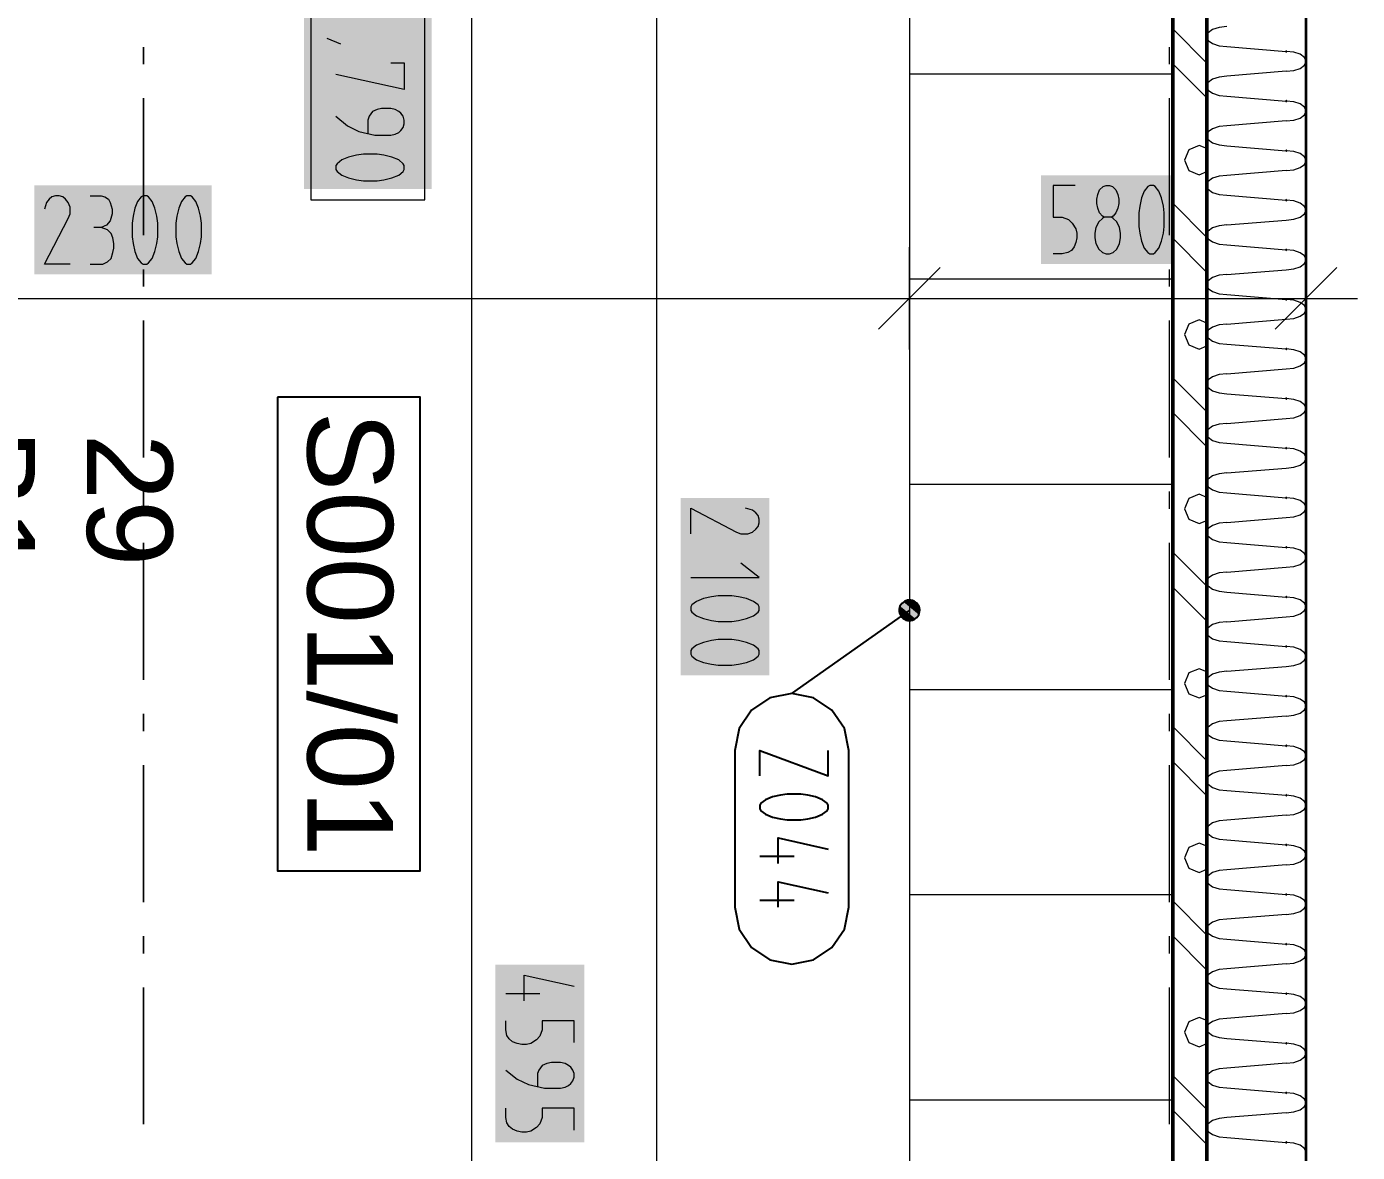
# Model space of a CAD drawing. Header units: millimetres. Extents: x 0 to 594, y 0 to 420.
# Drawn here: x 454.54 to 469.86, y 280.39 to 293.34 of the extents above; entities that cross this region are included whole.
import ezdxf

# ---------------------------------------------------------------- set-up
doc = ezdxf.new("R2010")
doc.units = ezdxf.units.MM
doc.header["$LTSCALE"] = 8
for name, color, linetype in [('PDF_Instalacni prizdivky', 7, 'Continuous'), ('PDF_Koty delkove', 7, 'Continuous'), ('PDF_Koty vyskove-pudorysy', 7, 'Continuous'), ('PDF_Mistnost-popis', 7, 'Continuous'), ('PDF_Obecne 0.25', 7, 'Continuous'), ('PDF_Osy hlavni', 7, 'Continuous'), ('PDF_Popis Zamecnicke vyrobky', 7, 'Continuous'), ('PDF_Text', 7, 'Continuous'), ('PDF_Vestaveny nabytek', 7, 'Continuous'), ('PDF_Zatepleni', 7, 'Continuous')]:
    doc.layers.add(name, color=color, linetype=linetype)
doc.styles.add('PDF Arial', font='arial.ttf')

msp = doc.modelspace()

# ---------------------------------------------------------------- linework, layer by layer
at = {"layer": 'PDF_Instalacni prizdivky', "lineweight": 50}
msp.add_lwpolyline([(468.13, 278.63), (468.13, 295.165), (467.736, 295.165), (467.736, 278.63)], close=True, dxfattribs=at)
at = {"layer": 'PDF_Instalacni prizdivky', "lineweight": 9}
for points in [[(467.736, 293.319), (467.74, 293.315), (468.13, 292.925)], [(467.736, 292.917), (468.13, 292.524)], [(468.13, 291.941), (468.041, 291.978), (467.922, 291.928), (467.873, 291.809), (467.922, 291.69), (468.041, 291.64), (468.13, 291.677)], [(467.736, 291.311), (467.74, 291.307), (468.13, 290.917)], [(467.736, 290.909), (468.13, 290.516)], [(468.13, 289.933), (468.041, 289.97), (467.922, 289.92), (467.873, 289.801), (467.922, 289.682), (468.041, 289.632), (468.13, 289.669)], [(467.736, 289.303), (467.74, 289.299), (468.13, 288.909)], [(467.736, 288.902), (468.13, 288.508)], [(468.13, 287.925), (468.041, 287.962), (467.922, 287.913), (467.873, 287.793), (467.922, 287.674), (468.041, 287.625), (468.13, 287.661)], [(467.736, 287.295), (467.74, 287.291), (468.13, 286.902)], [(467.736, 286.894), (468.13, 286.5)], [(468.13, 285.917), (468.041, 285.954), (467.922, 285.905), (467.873, 285.785), (467.922, 285.666), (468.041, 285.617), (468.13, 285.653)], [(467.736, 285.287), (467.74, 285.283), (468.13, 284.894)], [(467.736, 284.886), (468.13, 284.492)], [(468.13, 283.909), (468.041, 283.946), (467.922, 283.897), (467.873, 283.778), (467.922, 283.658), (468.041, 283.609), (468.13, 283.646)], [(467.736, 283.279), (467.74, 283.276), (468.13, 282.886)], [(467.736, 282.878), (468.13, 282.484)], [(468.13, 281.902), (468.041, 281.938), (467.922, 281.889), (467.873, 281.77), (467.922, 281.65), (468.041, 281.601), (468.13, 281.638)], [(467.736, 281.272), (467.74, 281.268), (468.13, 280.878)], [(467.736, 280.87), (468.13, 280.476)]]:
    msp.add_lwpolyline(points, dxfattribs=at)
at = {"layer": 'PDF_Koty delkove', "lineweight": 18}
for points in [[(459.663, 302.764), (459.663, 302.311), (459.663, 299.614), (459.663, 263.433), (459.663, 262.803), (459.663, 203.906), (459.663, 202.921), (459.663, 200.953), (459.663, 186.976), (459.663, 186.189), (459.663, 155.402), (459.663, 152.291), (459.663, 150.48)], [(461.793, 298.197), (461.793, 297.807), (461.793, 295.165), (461.793, 278.63), (461.793, 275.598), (461.793, 263.433)], [(466.611, 291.517), (466.359, 291.517), (466.359, 291.15), (466.464, 291.15), (466.537, 291.123), (466.579, 291.084), (466.621, 291.018), (466.632, 290.966), (466.632, 290.913), (466.621, 290.861), (466.6, 290.809), (466.569, 290.769), (466.527, 290.743), (466.464, 290.729), (466.359, 290.729)], [(466.946, 291.15), (466.926, 291.163), (466.894, 291.202), (466.873, 291.254), (466.863, 291.307), (466.863, 291.36), (466.873, 291.412), (466.894, 291.465), (466.936, 291.504), (466.968, 291.517), (467.009, 291.517), (467.041, 291.504), (467.083, 291.465), (467.104, 291.412), (467.115, 291.36), (467.115, 291.307), (467.104, 291.254), (467.083, 291.202), (467.052, 291.163), (467.031, 291.15), (466.946, 291.15), (466.926, 291.136), (466.884, 291.097), (466.852, 291.032), (466.841, 290.966), (466.841, 290.913), (466.852, 290.848), (466.884, 290.782), (466.926, 290.743), (466.968, 290.729), (467.009, 290.729), (467.052, 290.743), (467.094, 290.782), (467.125, 290.848), (467.135, 290.913)], [(467.639, 291.045), (467.639, 291.202), (467.629, 291.28), (467.608, 291.373), (467.576, 291.451), (467.535, 291.504), (467.513, 291.517), (467.472, 291.517), (467.45, 291.504), (467.409, 291.451), (467.377, 291.373), (467.356, 291.28), (467.345, 291.202), (467.345, 291.045), (467.356, 290.966), (467.377, 290.874), (467.409, 290.795)], [(455.041, 290.611), (454.747, 290.611), (455.02, 291.136), (455.041, 291.189), (455.041, 291.268), (455.02, 291.32), (454.989, 291.359), (454.957, 291.386), (454.915, 291.399), (454.873, 291.399), (454.831, 291.386), (454.8, 291.359), (454.768, 291.32), (454.747, 291.242)], [(455.272, 291.399), (455.398, 291.399), (455.44, 291.386), (455.482, 291.359), (455.503, 291.32), (455.524, 291.242), (455.524, 291.189), (455.503, 291.11), (455.461, 291.058), (455.398, 291.032), (455.314, 291.032)], [(456.049, 290.927), (456.049, 291.084), (456.038, 291.162), (456.017, 291.254), (455.986, 291.333), (455.944, 291.386), (455.923, 291.399), (455.881, 291.399), (455.86, 291.386), (455.818, 291.333), (455.787, 291.254), (455.765, 291.162), (455.755, 291.084), (455.755, 290.927), (455.765, 290.848), (455.787, 290.756), (455.818, 290.677), (455.86, 290.625)], [(467.135, 290.913), (467.135, 290.966), (467.125, 291.032), (467.094, 291.097), (467.052, 291.136), (467.031, 291.15)], [(455.272, 290.611), (455.419, 290.611), (455.471, 290.638), (455.513, 290.677), (455.534, 290.743), (455.545, 290.795), (455.545, 290.848), (455.534, 290.913), (455.513, 290.965), (455.471, 291.005), (455.398, 291.032)], [(467.409, 290.795), (467.45, 290.743), (467.472, 290.729), (467.513, 290.729), (467.535, 290.743), (467.576, 290.795), (467.608, 290.874), (467.629, 290.966), (467.639, 291.045)], [(455.86, 290.625), (455.881, 290.611), (455.923, 290.611), (455.944, 290.625), (455.986, 290.677), (456.017, 290.756), (456.038, 290.848), (456.049, 290.927)], [(464.705, 289.627), (464.705, 290.217), (464.705, 290.808)], [(469.272, 289.627), (469.272, 290.217), (469.272, 290.808)], [(464.35, 289.863), (465.059, 290.572)], [(468.917, 289.863), (469.626, 290.572)], [(400.059, 290.217), (412.894, 290.217), (431.319, 290.217), (445.965, 290.217), (446.595, 290.217), (464.705, 290.217), (469.272, 290.217)], [(469.272, 290.217), (469.862, 290.217)], [(462.187, 287.506), (462.187, 287.8), (462.712, 287.527), (462.765, 287.506), (462.844, 287.506), (462.896, 287.527), (462.935, 287.559), (462.962, 287.59), (462.974, 287.632), (462.974, 287.674), (462.962, 287.716), (462.935, 287.748), (462.896, 287.779), (462.818, 287.8)], [(462.187, 287.002), (462.974, 287.002), (462.765, 287.17)], [(462.503, 285.994), (462.66, 285.994), (462.738, 286.005), (462.83, 286.026), (462.909, 286.057), (462.962, 286.099), (462.974, 286.12), (462.974, 286.162), (462.962, 286.183), (462.909, 286.225), (462.83, 286.257), (462.738, 286.278), (462.66, 286.289), (462.503, 286.289), (462.424, 286.278), (462.332, 286.257), (462.253, 286.225), (462.2, 286.183), (462.187, 286.162), (462.187, 286.12), (462.2, 286.099), (462.253, 286.057), (462.332, 286.026)], [(462.332, 286.026), (462.424, 286.005), (462.503, 285.994)], [(460.267, 282.132), (460.267, 282.426), (460.844, 282.3)], [(460.057, 282.216), (460.45, 282.216)], [(460.188, 281.639), (460.136, 281.66), (460.097, 281.691), (460.07, 281.733), (460.057, 281.796), (460.057, 281.901)], [(460.844, 281.649), (460.844, 281.901), (460.477, 281.901), (460.477, 281.796), (460.45, 281.723), (460.411, 281.681), (460.345, 281.639), (460.294, 281.628), (460.241, 281.628), (460.188, 281.639)], [(460.057, 281.334), (460.188, 281.229), (460.32, 281.166), (460.503, 281.124), (460.687, 281.124), (460.739, 281.135), (460.779, 281.156), (460.805, 281.177), (460.831, 281.208), (460.844, 281.25), (460.844, 281.292), (460.831, 281.334), (460.805, 281.366), (460.779, 281.386), (460.739, 281.408), (460.687, 281.419), (460.582, 281.419), (460.53, 281.408), (460.477, 281.386), (460.438, 281.334), (460.424, 281.292), (460.424, 281.145)], [(460.844, 280.641), (460.844, 280.893), (460.477, 280.893), (460.477, 280.788), (460.45, 280.715), (460.411, 280.673), (460.345, 280.631), (460.294, 280.62), (460.241, 280.62), (460.188, 280.631), (460.136, 280.652), (460.097, 280.683), (460.07, 280.725), (460.057, 280.788), (460.057, 280.893)]]:
    msp.add_lwpolyline(points, dxfattribs=at)
for points in [[(456.553, 290.927), (456.553, 291.084), (456.542, 291.162), (456.521, 291.254), (456.49, 291.333), (456.448, 291.386), (456.427, 291.399), (456.385, 291.399), (456.364, 291.386), (456.322, 291.333), (456.291, 291.254), (456.269, 291.162), (456.259, 291.084), (456.259, 290.927), (456.269, 290.848), (456.291, 290.756), (456.322, 290.677), (456.364, 290.625), (456.385, 290.611), (456.427, 290.611), (456.448, 290.625), (456.49, 290.677), (456.521, 290.756), (456.542, 290.848)], [(462.503, 286.498), (462.66, 286.498), (462.738, 286.509), (462.83, 286.53), (462.909, 286.561), (462.962, 286.603), (462.974, 286.624), (462.974, 286.666), (462.962, 286.687), (462.909, 286.729), (462.83, 286.76), (462.738, 286.782), (462.66, 286.793), (462.503, 286.793), (462.424, 286.782), (462.332, 286.76), (462.253, 286.729), (462.2, 286.687), (462.187, 286.666), (462.187, 286.624), (462.2, 286.603), (462.253, 286.561), (462.332, 286.53), (462.424, 286.509)]]:
    msp.add_lwpolyline(points, close=True, dxfattribs=at)
at = {"layer": 'PDF_Koty delkove', "color": 7, "lineweight": 18, "true_color": 0xffffff, "transparency": 33554559}
for points in [[(466.219, 290.611), (467.757, 290.611), (466.219, 291.635), (467.757, 291.635)], [(454.629, 290.493), (456.671, 290.493), (454.629, 291.517), (456.671, 291.517)], [(462.069, 287.919), (462.069, 285.877), (463.092, 287.919), (463.092, 285.877)], [(459.938, 282.545), (459.938, 280.503), (460.962, 282.545), (460.962, 280.503)]]:
    msp.add_solid(points, dxfattribs=at)
at = {"layer": 'PDF_Koty vyskove-pudorysy', "lineweight": 18}
msp.add_lwpolyline([(457.813, 294.436), (457.813, 291.352), (459.125, 291.352), (459.125, 294.436)], close=True, dxfattribs=at)
for points in [[(457.997, 293.211), (458.154, 293.145)], [(458.732, 292.927), (458.889, 292.927), (458.889, 292.62), (458.101, 292.795)], [(458.101, 292.314), (458.233, 292.204), (458.364, 292.139), (458.548, 292.095), (458.732, 292.095), (458.784, 292.107), (458.824, 292.128), (458.849, 292.15), (458.876, 292.183), (458.889, 292.227), (458.889, 292.27), (458.876, 292.314), (458.849, 292.347), (458.824, 292.368), (458.784, 292.391), (458.732, 292.402), (458.627, 292.402), (458.575, 292.391), (458.522, 292.368), (458.483, 292.314), (458.469, 292.27), (458.469, 292.117)], [(458.824, 291.636), (458.876, 291.679), (458.889, 291.702), (458.889, 291.745), (458.876, 291.767), (458.824, 291.811), (458.745, 291.844), (458.653, 291.866), (458.575, 291.877), (458.417, 291.877), (458.338, 291.866), (458.246, 291.844), (458.168, 291.811), (458.115, 291.767), (458.101, 291.745), (458.101, 291.702), (458.115, 291.679), (458.168, 291.636), (458.246, 291.603), (458.338, 291.582), (458.417, 291.571)], [(458.417, 291.571), (458.575, 291.571), (458.653, 291.582), (458.745, 291.603), (458.824, 291.636)]]:
    msp.add_lwpolyline(points, dxfattribs=at)
at = {"layer": 'PDF_Koty vyskove-pudorysy', "color": 7, "lineweight": 25, "true_color": 0xffffff, "transparency": 33554559}
msp.add_solid([(457.734, 294.531), (457.734, 291.476), (459.204, 294.531), (459.204, 291.476)], dxfattribs=at)
at = {"layer": 'PDF_Mistnost-popis', "lineweight": 25}
msp.add_lwpolyline([(457.43, 289.078), (457.43, 283.627), (459.07, 283.627), (459.07, 289.078)], close=True, dxfattribs=at)
at = {"layer": 'PDF_Obecne 0.25', "lineweight": 25}
msp.add_lwpolyline([(467.736, 295.165), (467.736, 278.63)], dxfattribs=at)
at = {"layer": 'PDF_Osy hlavni', "lineweight": 18}
for points in [[(455.886, 292.913), (455.886, 293.11), (455.886, 292.913)], [(467.697, 293.11), (467.697, 292.913)], [(455.886, 290.945), (455.886, 292.52), (455.886, 290.945)], [(467.697, 292.52), (467.697, 290.945)], [(455.886, 290.354), (455.886, 290.551), (455.886, 290.354)], [(467.697, 290.551), (467.697, 290.354)], [(455.886, 288.386), (455.886, 289.961), (455.886, 288.386)], [(467.697, 289.961), (467.697, 288.386)], [(455.886, 287.795), (455.886, 287.992), (455.886, 287.795)], [(467.697, 287.992), (467.697, 287.795)], [(455.886, 285.827), (455.886, 287.402), (455.886, 285.827)], [(467.697, 287.402), (467.697, 285.827)], [(455.886, 285.236), (455.886, 285.433), (455.886, 285.236)], [(467.697, 285.433), (467.697, 285.236)], [(455.886, 283.268), (455.886, 284.843), (455.886, 283.268)], [(467.697, 284.843), (467.697, 283.268)], [(455.886, 282.677), (455.886, 282.874), (455.886, 282.677)], [(467.697, 282.874), (467.697, 282.677)], [(455.886, 280.709), (455.886, 282.284), (455.886, 280.709)], [(467.697, 282.284), (467.697, 280.709)]]:
    msp.add_lwpolyline(points, dxfattribs=at)
at = {"layer": 'PDF_Popis Zamecnicke vyrobky', "lineweight": 25}
for points in [[(464.801, 286.693), (464.789, 286.708), (464.774, 286.721), (464.758, 286.731), (464.74, 286.738), (464.721, 286.742), (464.702, 286.743), (464.683, 286.741), (464.664, 286.736), (464.647, 286.728), (464.631, 286.717), (464.617, 286.704), (464.605, 286.689), (464.596, 286.672), (464.59, 286.653), (464.587, 286.634), (464.587, 286.615), (464.59, 286.596), (464.597, 286.578), (464.606, 286.561), (464.618, 286.546), (464.632, 286.532), (464.648, 286.522), (464.665, 286.514), (464.684, 286.509), (464.703, 286.507), (464.722, 286.508), (464.741, 286.513), (464.759, 286.52), (464.775, 286.53), (464.79, 286.543), (464.802, 286.558), (464.812, 286.575), (464.818, 286.593), (464.822, 286.612), (464.823, 286.631), (464.82, 286.65), (464.815, 286.668), (464.806, 286.686)], [(462.693, 283.207), (462.743, 282.956), (462.885, 282.743), (463.098, 282.601), (463.349, 282.551), (463.6, 282.601), (463.813, 282.743), (463.956, 282.956), (464.006, 283.207), (464.006, 285.013), (463.956, 285.264), (463.813, 285.477), (463.6, 285.619), (463.349, 285.669), (463.098, 285.619), (462.885, 285.477), (462.743, 285.264), (462.693, 285.013)]]:
    msp.add_lwpolyline(points, close=True, dxfattribs=at)
for points in [[(464.637, 286.722), (464.637, 286.722)], [(464.801, 286.693), (464.801, 286.693)], [(463.349, 285.669), (464.705, 286.625)], [(464.608, 286.557), (464.608, 286.557)], [(464.773, 286.529), (464.773, 286.529)], [(462.982, 284.719), (462.982, 285.013), (463.769, 284.719), (463.769, 285.013)], [(463.757, 284.404), (463.704, 284.445), (463.625, 284.477), (463.533, 284.498), (463.455, 284.509), (463.298, 284.509), (463.219, 284.498), (463.127, 284.477), (463.048, 284.445), (462.995, 284.404), (462.982, 284.382), (462.982, 284.341), (462.995, 284.319), (463.048, 284.278), (463.127, 284.246), (463.219, 284.225), (463.298, 284.215)], [(463.298, 284.215), (463.455, 284.215), (463.533, 284.225), (463.625, 284.246), (463.704, 284.278), (463.757, 284.319), (463.769, 284.341), (463.769, 284.382), (463.757, 284.404)], [(463.192, 283.711), (463.192, 284.005), (463.769, 283.878)], [(462.982, 283.795), (463.376, 283.795)], [(463.192, 283.207), (463.192, 283.501), (463.769, 283.374)], [(462.982, 283.291), (463.376, 283.291)]]:
    msp.add_lwpolyline(points, dxfattribs=at)
at = {"layer": 'PDF_Popis Zamecnicke vyrobky', "lineweight": 25, "transparency": 33554559}
for points in [[(464.598, 286.674), (464.773, 286.529), (464.637, 286.722)], [(464.637, 286.722), (464.812, 286.576), (464.695, 286.742)], [(464.637, 286.722), (464.773, 286.529), (464.812, 286.576)], [(464.695, 286.742), (464.812, 286.576), (464.822, 286.636)], [(464.695, 286.742), (464.822, 286.636), (464.754, 286.732)], [(464.754, 286.732), (464.822, 286.636), (464.801, 286.693)], [(464.588, 286.615), (464.715, 286.508), (464.598, 286.674)], [(464.656, 286.518), (464.588, 286.615), (464.608, 286.557)], [(464.588, 286.615), (464.656, 286.518), (464.715, 286.508)], [(464.598, 286.674), (464.715, 286.508), (464.773, 286.529)]]:
    msp.add_solid(points, dxfattribs=at)
at = {"layer": 'PDF_Vestaveny nabytek', "lineweight": 13}
for points in [[(464.705, 295.165), (464.705, 278.63), (467.736, 278.63)], [(464.705, 292.803), (467.736, 292.803)], [(464.705, 290.441), (467.736, 290.441)], [(464.705, 288.079), (467.736, 288.079)], [(464.705, 285.716), (467.736, 285.716)], [(464.705, 283.354), (467.736, 283.354)], [(464.705, 280.992), (467.736, 280.992)]]:
    msp.add_lwpolyline(points, dxfattribs=at)
at = {"layer": 'PDF_Zatepleni', "lineweight": 35}
for points in [[(469.272, 262.803), (469.272, 278.63), (469.272, 302.764), (468.13, 302.764), (461.555, 302.764)], [(461.555, 301.622), (466.161, 301.622), (468.13, 301.622), (468.13, 295.165), (468.13, 278.63), (468.13, 262.803)]]:
    msp.add_lwpolyline(points, dxfattribs=at)
at = {"layer": 'PDF_Zatepleni', "lineweight": 9}
for points in [[(468.358, 293.345), (468.271, 293.336), (468.196, 293.311), (468.146, 293.274), (468.13, 293.242)], [(468.13, 293.218), (468.146, 293.186), (468.196, 293.149), (468.271, 293.124), (468.358, 293.116)], [(468.358, 293.116), (469.043, 293.059)], [(468.358, 293.116), (468.358, 293.116)], [(469.272, 292.945), (469.254, 292.989), (469.205, 293.026), (469.131, 293.05), (469.043, 293.059)], [(469.043, 292.831), (468.358, 292.774)], [(469.043, 292.831), (469.131, 292.839), (469.205, 292.864), (469.254, 292.901), (469.272, 292.945)], [(468.358, 292.774), (468.271, 292.765), (468.196, 292.741), (468.146, 292.703), (468.13, 292.671)], [(468.13, 292.647), (468.146, 292.615), (468.196, 292.578), (468.271, 292.553), (468.358, 292.545)], [(468.358, 292.545), (469.043, 292.488)], [(468.358, 292.545), (468.358, 292.545)], [(469.254, 292.418), (469.205, 292.455), (469.131, 292.479), (469.043, 292.488)], [(469.043, 292.26), (469.131, 292.268), (469.205, 292.293), (469.254, 292.33), (469.272, 292.374)], [(469.272, 292.374), (469.254, 292.418)], [(468.358, 292.203), (468.271, 292.195), (468.196, 292.17), (468.146, 292.132), (468.13, 292.101)], [(469.043, 292.26), (468.358, 292.203)], [(468.13, 292.077), (468.146, 292.045), (468.196, 292.007), (468.271, 291.983), (468.358, 291.974)], [(468.358, 291.974), (469.043, 291.917)], [(468.358, 291.974), (468.358, 291.974)], [(469.272, 291.803), (469.254, 291.847), (469.205, 291.884), (469.131, 291.909), (469.043, 291.917)], [(469.043, 291.689), (469.131, 291.698), (469.205, 291.722), (469.254, 291.759), (469.272, 291.803)], [(468.358, 291.632), (468.271, 291.624), (468.196, 291.599), (468.146, 291.562), (468.13, 291.53)], [(469.043, 291.689), (468.358, 291.632)], [(468.13, 291.506), (468.146, 291.474)], [(468.146, 291.474), (468.196, 291.437), (468.271, 291.412), (468.358, 291.403)], [(468.358, 291.403), (469.043, 291.346)], [(468.358, 291.403), (468.358, 291.403)], [(469.272, 291.232), (469.254, 291.276), (469.205, 291.313), (469.131, 291.338), (469.043, 291.346)], [(468.358, 291.062), (469.043, 291.118), (469.131, 291.127), (469.205, 291.151), (469.254, 291.189), (469.272, 291.232)], [(468.358, 291.062), (468.271, 291.053), (468.196, 291.028), (468.146, 290.991), (468.13, 290.959)], [(468.13, 290.935), (468.146, 290.903), (468.196, 290.866), (468.271, 290.841), (468.358, 290.832)], [(468.358, 290.832), (469.043, 290.776)], [(468.358, 290.832), (468.358, 290.832)], [(469.272, 290.661), (469.254, 290.705), (469.205, 290.742), (469.131, 290.767), (469.043, 290.776)], [(468.358, 290.491), (469.043, 290.547), (469.131, 290.556), (469.205, 290.581), (469.254, 290.618), (469.272, 290.661)], [(468.358, 290.491), (468.271, 290.482), (468.196, 290.457), (468.146, 290.42), (468.13, 290.388)], [(468.13, 290.364), (468.146, 290.332), (468.196, 290.295), (468.271, 290.27), (468.358, 290.261)], [(468.358, 290.261), (469.043, 290.205)], [(468.358, 290.261), (468.358, 290.261)], [(469.272, 290.09), (469.254, 290.134), (469.205, 290.171), (469.131, 290.196), (469.043, 290.205)], [(468.358, 289.92), (469.043, 289.976), (469.131, 289.985), (469.205, 290.01), (469.254, 290.047), (469.272, 290.09)], [(468.358, 289.92), (468.271, 289.911), (468.196, 289.886), (468.146, 289.849), (468.13, 289.817)], [(468.13, 289.793), (468.146, 289.761), (468.196, 289.724), (468.271, 289.699), (468.358, 289.69)], [(468.358, 289.69), (469.043, 289.634)], [(468.358, 289.69), (468.358, 289.69)], [(469.272, 289.52), (469.254, 289.563), (469.205, 289.6), (469.131, 289.625), (469.043, 289.634)], [(468.358, 289.349), (469.043, 289.405), (469.131, 289.414), (469.205, 289.439), (469.254, 289.476), (469.272, 289.52)], [(468.358, 289.349), (468.271, 289.34), (468.196, 289.315), (468.146, 289.278), (468.13, 289.246)], [(468.13, 289.222), (468.146, 289.19), (468.196, 289.153), (468.271, 289.128), (468.358, 289.119)], [(468.358, 289.119), (469.043, 289.063)], [(468.358, 289.119), (468.358, 289.119)], [(469.272, 288.949), (469.254, 288.992), (469.205, 289.029), (469.131, 289.054), (469.043, 289.063)], [(468.358, 288.778), (469.043, 288.835), (469.131, 288.843), (469.205, 288.868), (469.254, 288.905), (469.272, 288.949)], [(468.358, 288.778), (468.271, 288.769), (468.196, 288.744), (468.146, 288.707), (468.13, 288.675)], [(468.13, 288.651), (468.146, 288.619), (468.196, 288.582), (468.271, 288.557), (468.358, 288.549)], [(468.358, 288.549), (469.043, 288.492)], [(468.358, 288.549), (468.358, 288.549)], [(468.358, 288.207), (469.043, 288.264), (469.131, 288.272), (469.205, 288.297), (469.254, 288.334), (469.272, 288.378)], [(469.272, 288.378), (469.254, 288.422), (469.205, 288.459), (469.131, 288.483), (469.043, 288.492)], [(468.358, 288.207), (468.271, 288.198), (468.196, 288.174), (468.146, 288.136), (468.13, 288.104)], [(468.13, 288.08), (468.146, 288.049), (468.196, 288.011), (468.271, 287.986), (468.358, 287.978)], [(468.358, 287.978), (469.043, 287.921)], [(468.358, 287.978), (468.358, 287.978)], [(469.272, 287.807), (469.254, 287.851), (469.205, 287.888), (469.131, 287.913), (469.043, 287.921)], [(468.358, 287.636), (469.043, 287.693), (469.131, 287.702), (469.205, 287.726), (469.254, 287.763), (469.272, 287.807)], [(468.358, 287.636), (468.271, 287.628), (468.196, 287.603), (468.146, 287.566), (468.13, 287.534)], [(468.13, 287.51), (468.146, 287.478), (468.196, 287.44), (468.271, 287.416), (468.358, 287.407)], [(468.358, 287.407), (469.043, 287.35)], [(468.358, 287.407), (468.358, 287.407)], [(469.272, 287.236), (469.254, 287.28), (469.205, 287.317), (469.131, 287.342), (469.043, 287.35)], [(468.358, 287.065), (469.043, 287.122), (469.131, 287.131), (469.205, 287.155), (469.254, 287.192), (469.272, 287.236)], [(468.358, 287.065), (468.271, 287.057), (468.196, 287.032), (468.146, 286.995), (468.13, 286.963)], [(468.13, 286.939), (468.146, 286.907), (468.196, 286.87), (468.271, 286.845), (468.358, 286.836)], [(468.358, 286.836), (469.043, 286.779)], [(468.358, 286.836), (468.358, 286.836)], [(469.254, 286.709), (469.205, 286.746), (469.131, 286.771), (469.043, 286.779)], [(469.272, 286.665), (469.254, 286.709)], [(468.358, 286.495), (469.043, 286.551), (469.131, 286.56), (469.205, 286.585), (469.254, 286.622), (469.272, 286.665)], [(468.358, 286.495), (468.271, 286.486), (468.196, 286.461), (468.146, 286.424), (468.13, 286.392)], [(468.13, 286.368), (468.146, 286.336), (468.196, 286.299), (468.271, 286.274), (468.358, 286.265)], [(468.358, 286.265), (469.043, 286.209)], [(468.358, 286.265), (468.358, 286.265)], [(468.358, 285.924), (469.043, 285.98), (469.131, 285.989), (469.205, 286.014), (469.254, 286.051), (469.272, 286.094)], [(469.272, 286.094), (469.254, 286.138), (469.205, 286.175), (469.131, 286.2), (469.043, 286.209)], [(468.358, 285.924), (468.271, 285.915), (468.196, 285.89), (468.146, 285.853), (468.13, 285.821)], [(468.13, 285.797), (468.146, 285.765), (468.196, 285.728), (468.271, 285.703), (468.358, 285.694)], [(468.358, 285.694), (469.043, 285.638)], [(468.358, 285.694), (468.358, 285.694)], [(469.272, 285.524), (469.254, 285.567), (469.205, 285.604), (469.131, 285.629), (469.043, 285.638)], [(469.043, 285.409), (469.131, 285.418), (469.205, 285.443), (469.254, 285.48), (469.272, 285.524)], [(468.358, 285.353), (468.271, 285.344), (468.196, 285.319), (468.146, 285.282), (468.13, 285.25)], [(469.043, 285.409), (468.358, 285.353)], [(468.13, 285.226), (468.146, 285.194), (468.196, 285.157), (468.271, 285.132), (468.358, 285.123)], [(468.358, 285.123), (469.043, 285.067)], [(468.358, 285.123), (468.358, 285.123)], [(469.272, 284.953), (469.254, 284.996), (469.205, 285.033), (469.131, 285.058), (469.043, 285.067)], [(469.043, 284.839), (469.131, 284.847), (469.205, 284.872), (469.254, 284.909), (469.272, 284.953)], [(468.358, 284.782), (468.271, 284.773), (468.196, 284.748), (468.146, 284.711), (468.13, 284.679)], [(469.043, 284.839), (468.358, 284.782)], [(468.13, 284.655), (468.146, 284.623), (468.196, 284.586), (468.271, 284.561)], [(468.271, 284.561), (468.358, 284.553)], [(468.358, 284.553), (469.043, 284.496)], [(468.358, 284.553), (468.358, 284.553)], [(469.272, 284.382), (469.254, 284.426), (469.205, 284.463), (469.131, 284.487), (469.043, 284.496)], [(469.043, 284.268), (469.131, 284.276), (469.205, 284.301), (469.254, 284.338), (469.272, 284.382)], [(469.043, 284.268), (468.358, 284.211)], [(468.358, 284.211), (468.271, 284.202), (468.196, 284.178), (468.146, 284.14), (468.13, 284.108)], [(468.13, 284.084), (468.146, 284.052), (468.196, 284.015), (468.271, 283.99), (468.358, 283.982)], [(468.358, 283.982), (469.043, 283.925)], [(468.358, 283.982), (468.358, 283.982)], [(469.272, 283.811), (469.254, 283.855), (469.205, 283.892), (469.131, 283.916), (469.043, 283.925)], [(469.043, 283.697), (469.131, 283.705), (469.205, 283.73), (469.254, 283.767), (469.272, 283.811)], [(468.358, 283.64), (468.271, 283.632), (468.196, 283.607), (468.146, 283.569), (468.13, 283.538)], [(469.043, 283.697), (468.358, 283.64)], [(468.13, 283.514), (468.146, 283.482), (468.196, 283.444), (468.271, 283.42), (468.358, 283.411)], [(468.358, 283.411), (469.043, 283.354)], [(468.358, 283.411), (468.358, 283.411)], [(469.272, 283.24), (469.254, 283.284), (469.205, 283.321), (469.131, 283.346), (469.043, 283.354)], [(469.043, 283.126), (469.131, 283.135), (469.205, 283.159), (469.254, 283.196), (469.272, 283.24)], [(468.196, 283.036), (468.146, 282.999), (468.13, 282.967)], [(468.358, 283.069), (468.271, 283.061), (468.196, 283.036)], [(469.043, 283.126), (468.358, 283.069)], [(468.13, 282.943), (468.146, 282.911), (468.196, 282.874), (468.271, 282.849), (468.358, 282.84)], [(468.358, 282.84), (469.043, 282.783)], [(468.358, 282.84), (468.358, 282.84)], [(469.272, 282.669), (469.254, 282.713), (469.205, 282.75), (469.131, 282.775), (469.043, 282.783)], [(469.043, 282.555), (468.358, 282.499)], [(469.043, 282.555), (469.131, 282.564), (469.205, 282.589), (469.254, 282.626), (469.272, 282.669)], [(468.358, 282.499), (468.271, 282.49), (468.196, 282.465), (468.146, 282.428), (468.13, 282.396)], [(468.13, 282.372), (468.146, 282.34), (468.196, 282.303), (468.271, 282.278), (468.358, 282.269)], [(468.358, 282.269), (469.043, 282.213)], [(468.358, 282.269), (468.358, 282.269)], [(468.358, 282.269), (468.358, 282.269)], [(469.272, 282.098), (469.254, 282.142), (469.205, 282.179), (469.131, 282.204), (469.043, 282.213)], [(469.043, 281.984), (469.131, 281.993), (469.205, 282.018), (469.254, 282.055), (469.272, 282.098)], [(469.043, 281.984), (468.358, 281.928)], [(468.358, 281.928), (468.271, 281.919), (468.196, 281.894), (468.146, 281.857), (468.13, 281.825)], [(468.13, 281.801), (468.146, 281.769), (468.196, 281.732), (468.271, 281.707), (468.358, 281.698)], [(468.358, 281.698), (469.043, 281.642)], [(468.358, 281.698), (468.358, 281.698)], [(469.272, 281.528), (469.254, 281.571), (469.205, 281.608), (469.131, 281.633), (469.043, 281.642)], [(469.043, 281.413), (469.131, 281.422), (469.205, 281.447), (469.254, 281.484), (469.272, 281.528)], [(468.358, 281.357), (468.271, 281.348), (468.196, 281.323), (468.146, 281.286), (468.13, 281.254)], [(469.043, 281.413), (468.358, 281.357)], [(468.13, 281.23), (468.146, 281.198), (468.196, 281.161), (468.271, 281.136), (468.358, 281.127)], [(468.358, 281.127), (469.043, 281.071)], [(468.358, 281.127), (468.358, 281.127)], [(469.254, 281), (469.205, 281.037), (469.131, 281.062), (469.043, 281.071)], [(469.043, 280.842), (469.131, 280.851), (469.205, 280.876), (469.254, 280.913), (469.272, 280.957)], [(469.272, 280.957), (469.254, 281)], [(468.358, 280.786), (468.271, 280.777), (468.196, 280.752), (468.146, 280.715), (468.13, 280.683)], [(469.043, 280.842), (468.358, 280.786)], [(468.13, 280.659), (468.146, 280.627), (468.196, 280.59), (468.271, 280.565), (468.358, 280.556)], [(468.358, 280.556), (469.043, 280.5)], [(468.358, 280.556), (468.358, 280.556)], [(469.272, 280.386), (469.254, 280.429), (469.205, 280.467), (469.131, 280.491), (469.043, 280.5)]]:
    msp.add_lwpolyline(points, dxfattribs=at)
at = {"layer": 'PDF_Zatepleni', "lineweight": 9, "transparency": 33554559}
for points in [[(469.043, 293.077), (469.061, 293.059), (469.026, 293.059), (469.043, 293.041)], [(469.043, 292.506), (469.061, 292.488), (469.026, 292.488), (469.043, 292.47)], [(469.043, 291.935), (469.061, 291.917), (469.026, 291.917), (469.043, 291.9)], [(469.043, 291.364), (469.061, 291.346), (469.026, 291.346), (469.043, 291.329)], [(469.043, 290.793), (469.061, 290.776), (469.026, 290.776), (469.043, 290.758)], [(469.043, 290.222), (469.061, 290.205), (469.026, 290.205), (469.043, 290.187)], [(469.043, 289.652), (469.061, 289.634), (469.026, 289.634), (469.043, 289.616)], [(469.043, 289.081), (469.061, 289.063), (469.026, 289.063), (469.043, 289.045)], [(469.043, 288.51), (469.061, 288.492), (469.026, 288.492), (469.043, 288.474)], [(469.043, 287.939), (469.061, 287.921), (469.026, 287.921), (469.043, 287.903)], [(469.043, 287.368), (469.061, 287.35), (469.026, 287.35), (469.043, 287.333)], [(469.043, 286.797), (469.061, 286.779), (469.026, 286.779), (469.043, 286.762)], [(469.043, 286.226), (469.061, 286.209), (469.026, 286.209), (469.043, 286.191)], [(469.043, 285.655), (469.061, 285.638), (469.026, 285.638), (469.043, 285.62)], [(469.043, 285.085), (469.061, 285.067), (469.026, 285.067), (469.043, 285.049)], [(469.043, 284.514), (469.061, 284.496), (469.026, 284.496), (469.043, 284.478)], [(469.043, 283.943), (469.061, 283.925), (469.026, 283.925), (469.043, 283.907)], [(469.043, 283.372), (469.061, 283.354), (469.026, 283.354), (469.043, 283.337)], [(469.043, 282.801), (469.061, 282.783), (469.026, 282.783), (469.043, 282.766)], [(469.043, 282.23), (469.061, 282.213), (469.026, 282.213), (469.043, 282.195)], [(469.043, 281.659), (469.061, 281.642), (469.026, 281.642), (469.043, 281.624)], [(469.043, 281.089), (469.061, 281.071), (469.026, 281.071), (469.043, 281.053)], [(469.043, 280.518), (469.061, 280.5), (469.026, 280.5), (469.043, 280.482)]]:
    msp.add_solid(points, dxfattribs=at)

# ---------------------------------------------------------------- texts
at = {"layer": 'PDF_Text', "char_height": 0.9844, "attachment_point": 4, "rotation": 270, "style": 'PDF Arial'}
for s, insert in [('S001/01', (458.259, 288.914)), ('B1', (454.146, 288.712)), ('29', (455.721, 288.66))]:
    msp.add_mtext(s, dxfattribs=dict(at, insert=insert))

doc.saveas('drawing.dxf')
